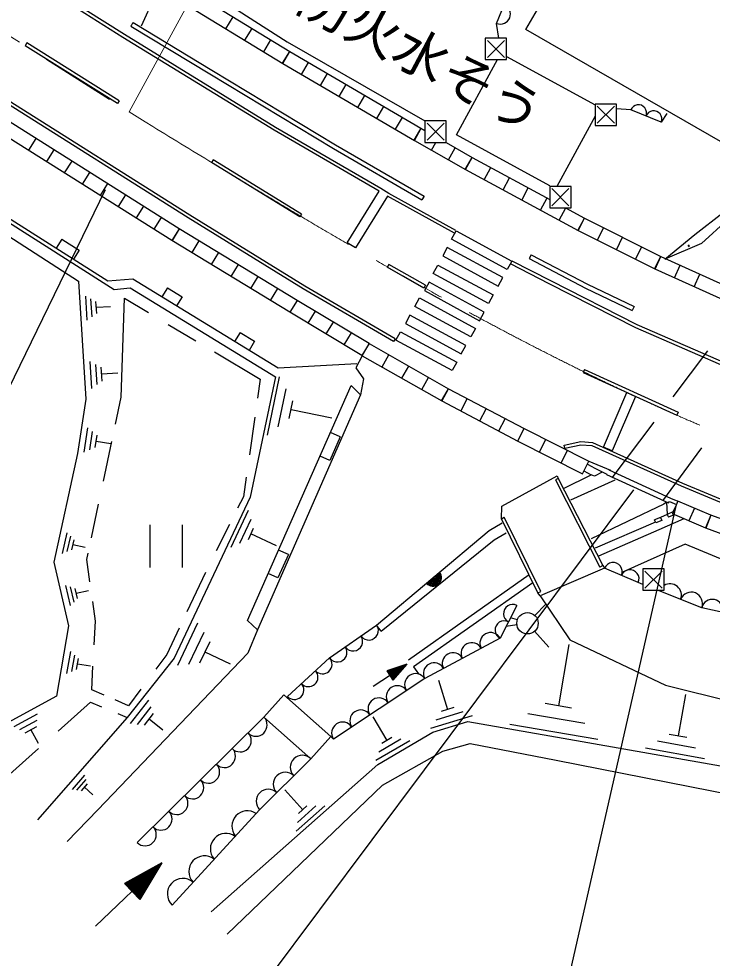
# Model space of a CAD drawing. Units: millimetres, scale not verified. Extents: x 40000 to 680000, y 20000 to 380000.
# Drawn here: x 97310 to 129764, y 249894 to 293872 of the extents above; entities that cross this region are included whole.
import ezdxf
from ezdxf.enums import TextEntityAlignment as Align

# ---------------------------------------------------------------- set-up
doc = ezdxf.new("R2010")
doc.units = ezdxf.units.MM
doc.header["$LTSCALE"] = 1000
doc.linetypes.add('CHAIN', pattern=[18.5, 12, -1.5, 3.5, -1.5])
for name, color, linetype, lineweight in [('M-BGD', 7, 'Continuous', 25), ('M-BMK', 2, 'CHAIN', 13), ('M-BMK-ROW', 30, 'Continuous', 25), ('M-STR-HTXT', 7, 'Continuous', 13), ('M-STR-STR3', 7, 'Continuous', 25), ('M-STR-STRC', 7, 'Continuous', 25)]:
    doc.layers.add(name, color=color, linetype=linetype, lineweight=lineweight)
doc.styles.add('ＭＳ ゴシック', font='')
doc.styles.get('ＭＳ ゴシック').set_extended_font_data('MS Gothic')

msp = doc.modelspace()

# ---------------------------------------------------------------- linework, layer by layer
at = {"layer": 'M-BGD'}
for p, q in [((102259, 293130), (87940, 302176)), ((102180, 293003), (87859, 302050)), ((119675, 293659), (122120, 299771)), ((102046, 297201), (109995, 292344)), ((103363, 296960), (109877, 292794)), ((121047, 293367), (123144, 297006)), ((101703, 296649), (109662, 291786)), ((107007, 293408), (107346, 293963)), ((101485, 281595), (82474, 293626)), ((102561, 293534), (106248, 291297)), ((102665, 293705), (106352, 291468)), ((107890, 292869), (108229, 293423)), ((119774, 292960), (119675, 293659)), ((130973, 287646), (121047, 293367)), ((109255, 288659), (102180, 293003)), ((109331, 288788), (102259, 293130)), ((97694, 292740), (97615, 292613)), ((101931, 289902), (97615, 292613)), ((102010, 290029), (97694, 292740)), ((108773, 292329), (109112, 292884)), ((109877, 292794), (116318, 289088)), ((109656, 291790), (109995, 292344)), ((109667, 291783), (109995, 292344)), ((109995, 292344), (116318, 288645)), ((120144, 292104), (124285, 289841)), ((109662, 291786), (115823, 288181)), ((110546, 291269), (110874, 291830)), ((117791, 288439), (119716, 291960)), ((106248, 291297), (112034, 287804)), ((106352, 291468), (112136, 287976)), ((111425, 290754), (111753, 291316)), ((112304, 290240), (112632, 290801)), ((113183, 289726), (113512, 290287)), ((88188, 289848), (101775, 281199)), ((105232, 284559), (96739, 289920)), ((105312, 284686), (96819, 290047)), ((102010, 290029), (101931, 289902)), ((114062, 289211), (114391, 289773)), ((125954, 289606), (125285, 289658)), ((127380, 289035), (125954, 289606)), ((127642, 289437), (127380, 289035)), ((88685, 288954), (100104, 281595)), ((104820, 284043), (96429, 289322)), ((114942, 288697), (115270, 289258)), ((124285, 289310), (122486, 286021)), ((104478, 283490), (96082, 288773)), ((114181, 285802), (109255, 288659)), ((114256, 285932), (109331, 288788)), ((115821, 288183), (116149, 288744)), ((115826, 288180), (116149, 288744)), ((98107, 288266), (97761, 287716)), ((115823, 288181), (118214, 286814)), ((116620, 287726), (116827, 288088)), ((117318, 288075), (118530, 287382)), ((122158, 286052), (117791, 288439)), ((98946, 287738), (98600, 287188)), ((112034, 287804), (116175, 285395)), ((112136, 287976), (116275, 285568)), ((117414, 287271), (117737, 287836)), ((99785, 287211), (99439, 286660)), ((106405, 287269), (106326, 287141)), ((110546, 284727), (106405, 287269)), ((118208, 286817), (118530, 287382)), ((118221, 286810), (118530, 287382)), ((118530, 287382), (122158, 285419)), ((110467, 284600), (106326, 287141)), ((118214, 286814), (123486, 283961)), ((119097, 286336), (119406, 286908)), ((100624, 286683), (100278, 286132)), ((119973, 285862), (120282, 286434)), ((101463, 286155), (101117, 285605)), ((114636, 285696), (114256, 285932)), ((120849, 285388), (121158, 285960)), ((102303, 285627), (101956, 285077)), ((112686, 283390), (114181, 285802)), ((114563, 285565), (113068, 283153)), ((117696, 283832), (114563, 285565)), ((117769, 283963), (114636, 285696)), ((116275, 285568), (116175, 285395)), ((121725, 284914), (122034, 285486)), ((103142, 285099), (102796, 284549)), ((122601, 284440), (122915, 285021)), ((122893, 285021), (123787, 284537)), ((103981, 284571), (103635, 284021)), ((110615, 281224), (105232, 284559)), ((110692, 281352), (105312, 284686)), ((110546, 284727), (110467, 284600)), ((128947, 283779), (130277, 284801)), ((123477, 283966), (123787, 284537)), ((123495, 283956), (123787, 284537)), ((123787, 284537), (127359, 282746)), ((130495, 284479), (129262, 283358)), ((104820, 284043), (104474, 283493)), ((104820, 284043), (104482, 283488)), ((110337, 280687), (104820, 284043)), ((117564, 283556), (117780, 283951)), ((117780, 283951), (120382, 282532)), ((123486, 283961), (127080, 282159)), ((124388, 283509), (124680, 284090)), ((127552, 282616), (128947, 283779)), ((99325, 283554), (99058, 283132)), ((99325, 283554), (100134, 283042)), ((110001, 280131), (104478, 283490)), ((105740, 283484), (105402, 282928)), ((113068, 283153), (112686, 283390)), ((120166, 282137), (117564, 283556)), ((125281, 283061), (125573, 283642)), ((129262, 283358), (127552, 282616)), ((128617, 283234), (128687, 283294)), ((128637, 283234), (128687, 283274)), ((128657, 283234), (128677, 283254)), ((128707, 283194), (128667, 283244)), ((100134, 283042), (99867, 282620)), ((106659, 282925), (106321, 282369)), ((117366, 283167), (117150, 282771)), ((119958, 281753), (117366, 283167)), ((121289, 282821), (121197, 282643)), ((121289, 282821), (123926, 281448)), ((126175, 282613), (126466, 283194)), ((107579, 282365), (107241, 281810)), ((114629, 282372), (114555, 282241)), ((116340, 281399), (114629, 282372)), ((116703, 281945), (116916, 282341)), ((116916, 282341), (119511, 280948)), ((117150, 282771), (119743, 281358)), ((120382, 282532), (120166, 282137)), ((122139, 281464), (120328, 282398)), ((122207, 281598), (120397, 282532)), ((121197, 282643), (123836, 281269)), ((127068, 282165), (127359, 282746)), ((127092, 282153), (127359, 282746)), ((127359, 282746), (131008, 281098)), ((116266, 281269), (114555, 282241)), ((119298, 280551), (116703, 281945)), ((127080, 282159), (130740, 280506)), ((128004, 281741), (128271, 282334)), ((128916, 281330), (129184, 281922)), ((100104, 281595), (100453, 276070)), ((102652, 281680), (101485, 281595)), ((109443, 277518), (102652, 281680)), ((108498, 281806), (108160, 281251)), ((116518, 281548), (116302, 281153)), ((119095, 280132), (116518, 281548)), ((119743, 281358), (119958, 281753)), ((126193, 279411), (122139, 281464)), ((126257, 279547), (122207, 281598)), ((101775, 281199), (102523, 281276)), ((102523, 281276), (109318, 277111)), ((104272, 281274), (104011, 280848)), ((104272, 281274), (104951, 280858)), ((109418, 281247), (109080, 280691)), ((114847, 278763), (110615, 281224)), ((114922, 278892), (110692, 281352)), ((116340, 281399), (116266, 281269)), ((116302, 281153), (118879, 279738)), ((123836, 281269), (126025, 280217)), ((123926, 281448), (126112, 280397)), ((100516, 279761), (100443, 280882)), ((100741, 279921), (100678, 280758)), ((100955, 280072), (100913, 280634)), ((102103, 276154), (102257, 280793)), ((102257, 280793), (103374, 280125)), ((104951, 280858), (104690, 280432)), ((110337, 280687), (110000, 280132)), ((110337, 280687), (110003, 280130)), ((113707, 278666), (110337, 280687)), ((115851, 280409), (116067, 280803)), ((116067, 280803), (118679, 279373)), ((119511, 280948), (119298, 280551)), ((101606, 280394), (100935, 280358)), ((111180, 280182), (110845, 279625)), ((118463, 278978), (115851, 280409)), ((126112, 280397), (126025, 280217)), ((113373, 278109), (110001, 280131)), ((115618, 280000), (115403, 279604)), ((118236, 278577), (115618, 280000)), ((118879, 279738), (119095, 280132)), ((104307, 279567), (105598, 278794)), ((112022, 279677), (111688, 279119)), ((115403, 279604), (118021, 278181)), ((118679, 279373), (118463, 278978)), ((130870, 277369), (126193, 279411)), ((130927, 277508), (126257, 279547)), ((107667, 279193), (107406, 278766)), ((107667, 279193), (108346, 278777)), ((112865, 279171), (112530, 278614)), ((114922, 278892), (114847, 278763)), ((114960, 278822), (115174, 279218)), ((117591, 277400), (114960, 278822)), ((115174, 279218), (117805, 277796)), ((108346, 278777), (108085, 278350)), ((113707, 278666), (113373, 278109)), ((113386, 278101), (113707, 278666)), ((113707, 278666), (117416, 276554)), ((118021, 278181), (118236, 278577)), ((106466, 278275), (108607, 276994)), ((113386, 278101), (113085, 277528)), ((113386, 278101), (117103, 275983)), ((114313, 277573), (114634, 278138)), ((127935, 276173), (129559, 278333)), ((100730, 276569), (100647, 277833)), ((100977, 276746), (100910, 277695)), ((101213, 276915), (101173, 277557)), ((113125, 277713), (109443, 277518)), ((113085, 277528), (113437, 277021)), ((115240, 277045), (115561, 277610)), ((117805, 277796), (117591, 277400)), ((101953, 277285), (101199, 277240)), ((109318, 277111), (108136, 271483)), ((108946, 274383), (109516, 277103)), ((116167, 276517), (116489, 277082)), ((123789, 277447), (123727, 277311)), ((123727, 277311), (128104, 275320)), ((123789, 277447), (128166, 275457)), ((108013, 265697), (112863, 276697)), ((108607, 276994), (108482, 276113)), ((113298, 276272), (112863, 276697)), ((113437, 277021), (113298, 276272)), ((113298, 276272), (108477, 265268)), ((109456, 274773), (109826, 276543)), ((117094, 275989), (117416, 276554)), ((117113, 275978), (117416, 276554)), ((117416, 276554), (120965, 274684)), ((124670, 273823), (125762, 276372)), ((126176, 276195), (125083, 273646)), ((125762, 276372), (126176, 276195)), ((100453, 276070), (100062, 273522)), ((101838, 274902), (102103, 276154)), ((109966, 275163), (110136, 275983)), ((117103, 275983), (120667, 274106)), ((118000, 275511), (118303, 276086)), ((111956, 275173), (110056, 275573)), ((118887, 275044), (119190, 275619)), ((128166, 275457), (128104, 275320)), ((108356, 275230), (108106, 273465)), ((119775, 274576), (120077, 275151)), ((125084, 272382), (127043, 274987)), ((100376, 273579), (100549, 274726)), ((100635, 273694), (100767, 274554)), ((112350, 274295), (111893, 274497)), ((120662, 274109), (120965, 274684)), ((120672, 274104), (120965, 274684)), ((120965, 274684), (123993, 273155)), ((100882, 273800), (100974, 274373)), ((101615, 273979), (100933, 274086)), ((101273, 272229), (101664, 274078)), ((112350, 274295), (111865, 273195)), ((120667, 274106), (123700, 272575)), ((121681, 273594), (121974, 274174)), ((122840, 273916), (123612, 274085)), ((123612, 274085), (124168, 274039)), ((124168, 274039), (128376, 272138)), ((122691, 273085), (122984, 273665)), ((122872, 273769), (122840, 273916)), ((122872, 273769), (123622, 273934)), ((123622, 273934), (124130, 273891)), ((124130, 273891), (128316, 272000)), ((125083, 273646), (124670, 273823)), ((127453, 271313), (129272, 273783)), ((100062, 273522), (98955, 268434)), ((111865, 273195), (111408, 273397)), ((123700, 272575), (123993, 273155)), ((123993, 273155), (124998, 272742)), ((123761, 272716), (124104, 272528)), ((123929, 273023), (124272, 272835)), ((124272, 272835), (124836, 272549)), ((124922, 272761), (127815, 271432)), ((107957, 272417), (107826, 271497)), ((119921, 271050), (122511, 272481)), ((122561, 272349), (122427, 272281)), ((122427, 272281), (124507, 268208)), ((122511, 272481), (122561, 272349)), ((122561, 272349), (124640, 268276)), ((122804, 271884), (124104, 272528)), ((123143, 271346), (125229, 272295)), ((124256, 272456), (124104, 272528)), ((124615, 272648), (124256, 272456)), ((124836, 272549), (124818, 272534)), ((124818, 272534), (127711, 271205)), ((128316, 272000), (131691, 270589)), ((128376, 272138), (131745, 270729)), ((108136, 271483), (104580, 263946)), ((107826, 271497), (107552, 270956)), ((127815, 271432), (128162, 271294)), ((100710, 269570), (101045, 271153)), ((119898, 270468), (119921, 271050)), ((127499, 271157), (124103, 269524)), ((127624, 271242), (127499, 271157)), ((127624, 271242), (127661, 270672)), ((127711, 271205), (127763, 271274)), ((127763, 271274), (128092, 271134)), ((128162, 271294), (127906, 270696)), ((128092, 271134), (127927, 270788)), ((129700, 270635), (128162, 271294)), ((128931, 270964), (128675, 270367)), ((107256, 269143), (108066, 270863)), ((119898, 270468), (120033, 270534)), ((121606, 266999), (119898, 270468)), ((121740, 267065), (120033, 270534)), ((127346, 270530), (127064, 270414)), ((128433, 270470), (127271, 269941)), ((127661, 270672), (127346, 270530)), ((127346, 270530), (127403, 270391)), ((127927, 270788), (127661, 270672)), ((127661, 270672), (127720, 270535)), ((127987, 270651), (127720, 270535)), ((129458, 270031), (127906, 270696)), ((129700, 270635), (129444, 270037)), ((129700, 270635), (129473, 270026)), ((132407, 269626), (129700, 270635)), ((103459, 268186), (103459, 270186)), ((104959, 270186), (104959, 268186)), ((107167, 270194), (106546, 268968)), ((107656, 269323), (108186, 270443)), ((119326, 269922), (119937, 270277)), ((127112, 270308), (124284, 269083)), ((127121, 270275), (127064, 270414)), ((127403, 270391), (127121, 270275)), ((132183, 269016), (129458, 270031)), ((99351, 268846), (99568, 269805)), ((99575, 268926), (99738, 269650)), ((108056, 269503), (108296, 270023)), ((109376, 269193), (108176, 269763)), ((114059, 265492), (119326, 269922)), ((119566, 269480), (120121, 269800)), ((127271, 269941), (124443, 268716)), ((99788, 269007), (99896, 269486)), ((100420, 269119), (99843, 269251)), ((114278, 265201), (119566, 269480)), ((128497, 269270), (125540, 267946)), ((130415, 268477), (128497, 269270)), ((100495, 268552), (100559, 268854)), ((109926, 268795), (109441, 267695)), ((109926, 268795), (109468, 268997)), ((98955, 268434), (99638, 265450)), ((100640, 267512), (100495, 268552)), ((124640, 268276), (124507, 268208)), ((124640, 268276), (124725, 268158)), ((106041, 267952), (105175, 266105)), ((109441, 267695), (108983, 267897)), ((121194, 267835), (115550, 263854)), ((124725, 268158), (121706, 266861)), ((126306, 267475), (124725, 268158)), ((121373, 267472), (115781, 263528)), ((126515, 267393), (126306, 267475)), ((99731, 266399), (99512, 267349)), ((99896, 266567), (99734, 267277)), ((100050, 266727), (99945, 267197)), ((100566, 267088), (100003, 266966)), ((121606, 266999), (121740, 267065)), ((121706, 266861), (121606, 266999)), ((129277, 266303), (127207, 267119)), ((100898, 265673), (100770, 266589)), ((121706, 266861), (123101, 264791)), ((120622, 266409), (119834, 264873)), ((121466, 265933), (121975, 266462)), ((137042, 264599), (129277, 266303)), ((100837, 264559), (100898, 265673)), ((108013, 265697), (108477, 265268)), ((120644, 265729), (120327, 265834)), ((99638, 265450), (99075, 262161)), ((104816, 265339), (104238, 264105)), ((104758, 263605), (105697, 265592)), ((108477, 265268), (108028, 264174)), ((111856, 263953), (114059, 265492)), ((114278, 265201), (114059, 265492)), ((120625, 265498), (120114, 265420)), ((121454, 265201), (122123, 264458)), ((105271, 263663), (105979, 265158)), ((119834, 264873), (116307, 262987)), ((123101, 264791), (127584, 262674)), ((105785, 263721), (106260, 264725)), ((123057, 264584), (122567, 261714)), ((99563, 263221), (99739, 264246)), ((99789, 263320), (99928, 264088)), ((100014, 263409), (100107, 263921)), ((108028, 264174), (101010, 256844)), ((104580, 263946), (102378, 261161)), ((104238, 264105), (103730, 263425)), ((107220, 263659), (106028, 264222)), ((109879, 262150), (111856, 263953)), ((100671, 263558), (100060, 263665)), ((100723, 262453), (100783, 263563)), ((113894, 262622), (115478, 263662)), ((115478, 263662), (114528, 263348)), ((114790, 263434), (114996, 263121)), ((115478, 263662), (114812, 262915)), ((114839, 263451), (115030, 263159)), ((114888, 263467), (115064, 263198)), ((114937, 263483), (115099, 263237)), ((114986, 263499), (115133, 263275)), ((115035, 263516), (115168, 263314)), ((115085, 263532), (115202, 263353)), ((115134, 263548), (115237, 263391)), ((115183, 263564), (115271, 263430)), ((115232, 263580), (115306, 263469)), ((115281, 263597), (115340, 263507)), ((115330, 263613), (115374, 263546)), ((115379, 263629), (115409, 263584)), ((115429, 263645), (115443, 263623)), ((115781, 263528), (116014, 263199)), ((114528, 263348), (114812, 262915)), ((114544, 263353), (114823, 262928)), ((114593, 263369), (114858, 262966)), ((114642, 263386), (114892, 263005)), ((114691, 263402), (114927, 263043)), ((114741, 263418), (114961, 263082)), ((116307, 262987), (112034, 260151)), ((116947, 262904), (117377, 261534)), ((127584, 262674), (135004, 260814)), ((99075, 262161), (96474, 260748)), ((101301, 262206), (100723, 262453)), ((103026, 262482), (102452, 261714)), ((109714, 262222), (108784, 261175)), ((109714, 262222), (111908, 260273)), ((128507, 262234), (128167, 260304)), ((99146, 260526), (100659, 261881)), ((100659, 261881), (101188, 261660)), ((102452, 261714), (101821, 261983)), ((102543, 260879), (103395, 261970)), ((123177, 261604), (121947, 261824)), ((97090, 260744), (98184, 261336)), ((101938, 261346), (102378, 261161)), ((102871, 260842), (103513, 261660)), ((103190, 260807), (103620, 261352)), ((118527, 261244), (116577, 260644)), ((118097, 261434), (116827, 261044)), ((117667, 261624), (117077, 261444)), ((123797, 260874), (121127, 261334)), ((97352, 260595), (98173, 261045)), ((102378, 261161), (98180, 256375)), ((102849, 255309), (108784, 261175)), ((104054, 260563), (103410, 261079)), ((108784, 261175), (110979, 259226)), ((113887, 261194), (114537, 260084)), ((116692, 260479), (118320, 260979)), ((118320, 260979), (122796, 260199)), ((124407, 260134), (120297, 260834)), ((97604, 260449), (98151, 260745)), ((98229, 259946), (97878, 260602)), ((114115, 258967), (116692, 260479)), ((128577, 260234), (127747, 260374)), ((111908, 260273), (110979, 259226)), ((112034, 260151), (111908, 260273)), ((115607, 260074), (114027, 259144)), ((115197, 260154), (114167, 259544)), ((114777, 260224), (114297, 259944)), ((117159, 259594), (118434, 259939)), ((118434, 259939), (122458, 259172)), ((122796, 260199), (132078, 258553)), ((128987, 259734), (127197, 260054)), ((96891, 258505), (98239, 259714)), ((114335, 258000), (117159, 259594)), ((129397, 259234), (126637, 259724)), ((110979, 259226), (108583, 256847)), ((122458, 259172), (131950, 257295)), ((106321, 252060), (114115, 258967)), ((99822, 257790), (100401, 258456)), ((100030, 257761), (100465, 258265)), ((100238, 257731), (100528, 258064)), ((100777, 257544), (100384, 257903)), ((107063, 251013), (114335, 258000)), ((109767, 257784), (110597, 256844)), ((99571, 255350), (101010, 256844)), ((108583, 256847), (104487, 252379)), ((111627, 257034), (110287, 255844)), ((111217, 257034), (110347, 256254)), ((110797, 257024), (110397, 256664)), ((100902, 251394), (104011, 254354)), ((104011, 254354), (102255, 253397)), ((104011, 254354), (102969, 252647)), ((103738, 254206), (103849, 254089)), ((103784, 254231), (103876, 254134)), ((103829, 254255), (103903, 254178)), ((103875, 254280), (103930, 254222)), ((103920, 254305), (103957, 254266)), ((103965, 254330), (103984, 254310)), ((102920, 253760), (103364, 253294)), ((102966, 253784), (103391, 253338)), ((103011, 253809), (103418, 253382)), ((103057, 253834), (103445, 253427)), ((103102, 253859), (103472, 253471)), ((103147, 253884), (103499, 253515)), ((103193, 253908), (103525, 253559)), ((103238, 253933), (103552, 253603)), ((103284, 253958), (103579, 253647)), ((103329, 253983), (103606, 253692)), ((103375, 254007), (103633, 253736)), ((103420, 254032), (103660, 253780)), ((103466, 254057), (103687, 253824)), ((103511, 254082), (103714, 253868)), ((103556, 254107), (103741, 253913)), ((103602, 254131), (103768, 253957)), ((103647, 254156), (103795, 254001)), ((103693, 254181), (103822, 254045)), ((102255, 253397), (102969, 252647)), ((102284, 253413), (102986, 252675)), ((102329, 253437), (103013, 252720)), ((102375, 253462), (103040, 252764)), ((102420, 253487), (103067, 252808)), ((102466, 253512), (103094, 252852)), ((102511, 253537), (103121, 252896)), ((102557, 253561), (103148, 252941)), ((102602, 253586), (103175, 252985)), ((102648, 253611), (103202, 253029)), ((102693, 253636), (103229, 253073)), ((102738, 253661), (103256, 253117)), ((102784, 253685), (103283, 253161)), ((102829, 253710), (103310, 253206)), ((102875, 253735), (103337, 253250))]:
    msp.add_line(p, q, dxfattribs=at)
at = {"layer": 'M-BGD', "lineweight": 13}
msp.add_line((102665, 293705), (102561, 293534), dxfattribs=at)
at = {"layer": 'M-BGD'}
msp.add_circle((121119, 265573), 500, dxfattribs=at)
for centre, radius, start, end in [((119850, 294095), 470, 248.1999, 68.1999), ((126310, 289464), 384, 338.1886, 158.1886), ((127023, 289178), 384, 338.1886, 158.1886), ((125120, 267987), 430, 336.6266, 156.6267), ((116693, 267707), 400, 220.067, 40.067), ((116693, 267707), 400, 220.067, 40.067), ((116693, 267707), 350, 220.067, 40.067), ((116693, 267707), 300, 220.067, 40.067), ((116693, 267707), 250, 220.067, 40.067), ((116693, 267707), 200, 220.067, 40.067), ((125911, 267646), 430, 336.6266, 156.6267), ((116693, 267707), 150, 220.067, 40.067), ((116693, 267707), 100, 220.067, 40.067), ((116693, 267707), 50, 220.067, 40.067), ((127791, 266889), 532, 338.463, 121.3022), ((128781, 266498), 532, 338.463, 158.463), ((129762, 266196), 497, 347.6275, 167.6275), ((120425, 266025), 431, 62.8399, 242.8399), ((120031, 265257), 431, 62.8399, 242.8399), ((113692, 265236), 448, 214.9365, 34.9365), ((112958, 264723), 448, 214.9365, 34.9365), ((119393, 264637), 500, 28.1377, 208.1377), ((112224, 264210), 448, 214.9365, 34.9365), ((118511, 264166), 500, 28.1377, 208.1377), ((111527, 263653), 446, 222.361, 42.361), ((117630, 263694), 500, 28.1377, 208.1377), ((116748, 263223), 500, 28.1377, 208.1377), ((110868, 263052), 446, 222.361, 42.361), ((115880, 262704), 513, 33.5759, 213.5759), ((110209, 262451), 446, 222.361, 42.361), ((115025, 262136), 513, 33.5759, 213.5759), ((114171, 261569), 513, 33.5759, 213.5759), ((113316, 261002), 513, 33.5759, 213.5759), ((108413, 260808), 522, 224.6671, 44.6671), ((112461, 260434), 513, 33.5759, 213.5759), ((107671, 260075), 522, 224.6671, 44.6671), ((106930, 259342), 522, 224.6671, 44.6671), ((110579, 258829), 563, 44.7917, 224.7917), ((106188, 258609), 522, 224.6671, 44.6671), ((109781, 258037), 563, 44.7917, 224.7917), ((105446, 257875), 522, 224.6671, 44.6671), ((108982, 257244), 563, 44.7917, 224.7917), ((104704, 257142), 522, 224.6671, 44.6671), ((103962, 256409), 522, 224.6671, 44.6671), ((108012, 256064), 728, 56.0463, 218.9382), ((103220, 255676), 522, 224.6671, 44.6671), ((107005, 255011), 728, 53.5911, 221.3934), ((105998, 253958), 728, 51.1472, 223.8374), ((104991, 252905), 728, 48.7098, 226.2747)]:
    msp.add_arc(centre, radius, start, end, dxfattribs=at)
at = {"layer": 'M-BMK'}
msp.add_line((87206, 299206), (102473, 289513), dxfattribs=at)
msp.add_open_spline([(102473, 289513), (106449, 287069), (110424, 284624), (114478, 282306), (119062, 279683), (123745, 277221), (128583, 275105), (132625, 273337), (136775, 271811), (141012, 270567), (146172, 269053), (151460, 267960), (156794, 267312), (159109, 267032), (161432, 266835), (163758, 266694), (164146, 266671), (164534, 266649), (164922, 266628), (165310, 266608), (165698, 266589), (166086, 266572), (166474, 266554), (166862, 266537), (167250, 266523), (168385, 266482), (169520, 266463), (170655, 266455), (171790, 266447), (172926, 266450), (174061, 266477), (175195, 266504), (176330, 266555), (177464, 266606)], degree=3, knots=[0, 0, 0, 0, 1, 1, 1, 2, 2, 2, 3, 3, 3, 4, 4, 4, 5, 5, 5, 6, 6, 6, 7, 7, 7, 8, 8, 8, 9, 9, 9, 10, 10, 10, 11, 11, 11, 11], dxfattribs=at)
at = {"layer": 'M-BMK-ROW'}
for p, q in [((120144, 292960), (119144, 292960)), ((119144, 292960), (119144, 291960)), ((120144, 291960), (120144, 292960)), ((120044, 292860), (119244, 292060)), ((119244, 292860), (120044, 292060)), ((119144, 291960), (120144, 291960)), ((125285, 289880), (124285, 289880)), ((124285, 289880), (124285, 288880)), ((125285, 288880), (125285, 289880)), ((125185, 289780), (124385, 288980)), ((124385, 289780), (125185, 288980)), ((117318, 289088), (116318, 289088)), ((116318, 289088), (116318, 288088)), ((117218, 288988), (116418, 288188)), ((116418, 288988), (117218, 288188)), ((117318, 288088), (117318, 289088)), ((124285, 288880), (125285, 288880)), ((116318, 288088), (117318, 288088)), ((123158, 286021), (122158, 286021)), ((122158, 286021), (122158, 285021)), ((123058, 285921), (122258, 285121)), ((122258, 285921), (123058, 285121)), ((123158, 285021), (123158, 286021)), ((122158, 285021), (123158, 285021)), ((127515, 268119), (126515, 268119)), ((126515, 268119), (126515, 267119)), ((127415, 268019), (126615, 267219)), ((126615, 268019), (127415, 267219)), ((127515, 267119), (127515, 268119)), ((126515, 267119), (127515, 267119))]:
    msp.add_line(p, q, dxfattribs=at)
at = {"layer": 'M-STR-HTXT'}
msp.add_line((102473, 289513), (121829, 325054), dxfattribs=at)
at = {"layer": 'M-STR-STR3'}
msp.add_line((126080, 271822), (105517, 244317), dxfattribs=at)
at = {"layer": 'M-STR-STRC'}
for p, q in [((115602, 321080), (103030, 293532)), ((87669, 257716), (101372, 285879)), ((121108, 240361), (128092, 271134))]:
    msp.add_line(p, q, dxfattribs=at)

# ---------------------------------------------------------------- texts
at = {"layer": 'M-STR-HTXT', "style": 'ＭＳ ゴシック'}
msp.add_text('防火水そう', height=1833, rotation=332.065, dxfattribs=at).set_placement((109943, 293829), align=Align.BOTTOM_LEFT)

doc.saveas('drawing.dxf')
